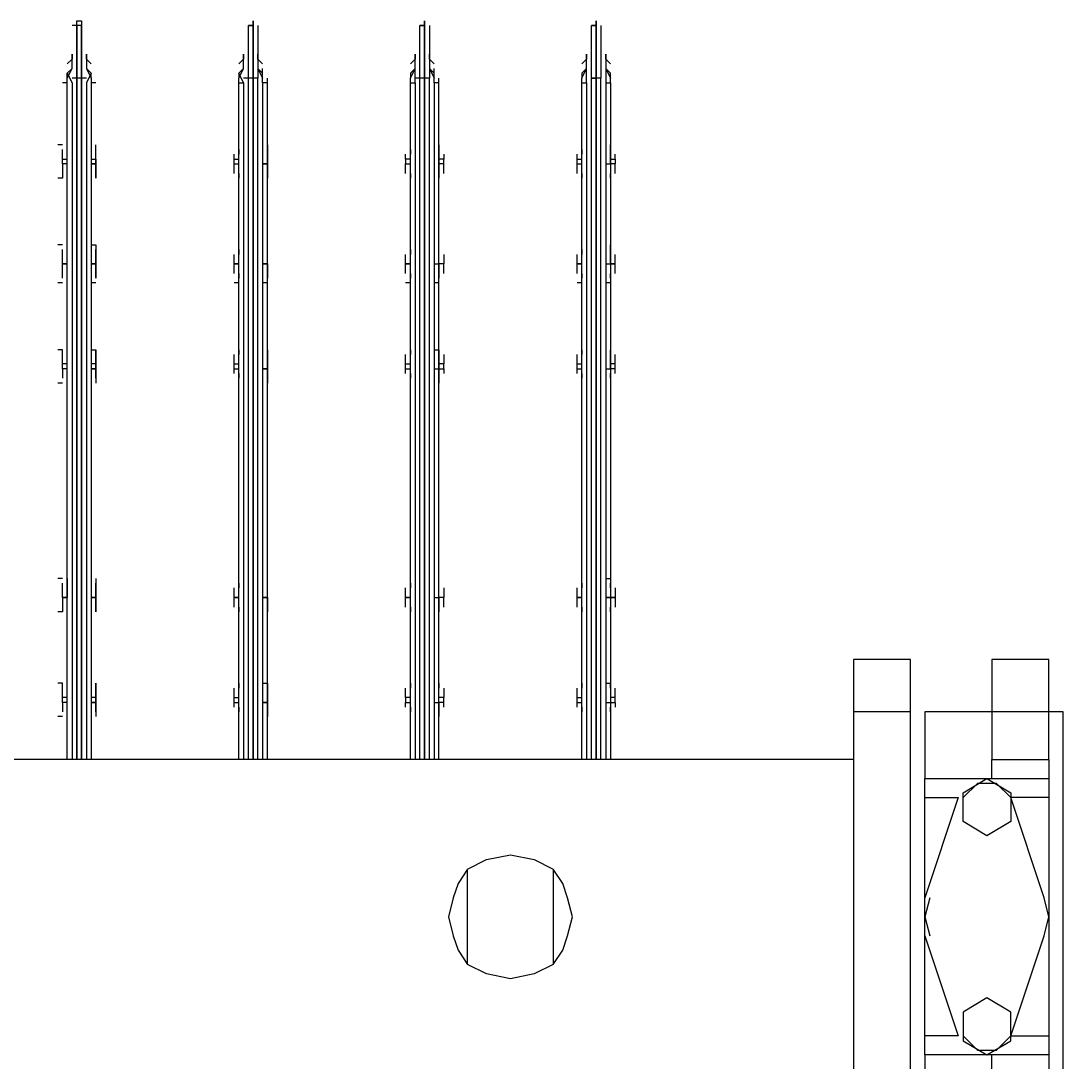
# Model space of a CAD drawing. Header units: metres. Extents: x 531759 to 532310, y 2675082 to 2675319.
# Drawn here: x 532024.0543 to 532024.3569, y 2675220.6573 to 2675220.9595 of the extents above; entities that cross this region are included whole.
import ezdxf

# ---------------------------------------------------------------- set-up
doc = ezdxf.new("R2010")
doc.units = ezdxf.units.M
doc.header["$MEASUREMENT"] = 0
doc.layers.add('IDT', color=7, linetype='Continuous')

# ---------------------------------------------------------------- blocks, each defined once
blk = doc.blocks.new('IDT')
at = {"layer": 'IDT', "color": 0, "lineweight": 25}
for p, q in [((16.57443, 14.61888), (16.57443, 14.49993)), ((16.61455, 14.59951), (16.61455, 14.61888)), ((16.6187, 14.61888), (16.6187, 14.49993)), ((16.63529, 14.49993), (16.63529, 14.61888)), ((16.57858, 14.59951), (16.57858, 14.60366)), ((16.59518, 14.60366), (16.59518, 14.59951)), ((16.57858, 14.59398), (16.57858, 14.59951)), ((16.57858, 14.59951), (16.61455, 14.59951)), ((16.59656, 14.59951), (16.58965, 14.59537)), ((16.60348, 14.59537), (16.59656, 14.59951)), ((16.61455, 14.59951), (16.61455, 14.59398)), ((16.5938, 14.59813), (16.58965, 14.59398)), ((16.59933, 14.59813), (16.5938, 14.59813)), ((16.60348, 14.59398), (16.59933, 14.59813)), ((16.57858, 14.5594), (16.57858, 14.59398)), ((16.58965, 14.59398), (16.57858, 14.59398)), ((16.58965, 14.59398), (16.57997, 14.56494)), ((16.58965, 14.59537), (16.58965, 14.58707)), ((16.60348, 14.58707), (16.60348, 14.59537)), ((16.61455, 14.56494), (16.60486, 14.59398)), ((16.60486, 14.59398), (16.61455, 14.59398)), ((16.61455, 14.59398), (16.61455, 14.5594)), ((16.58965, 14.58707), (16.59656, 14.58292)), ((16.59656, 14.58292), (16.60348, 14.58707)), ((16.72243, 14.57324), (16.72796, 14.576)), ((16.72796, 14.576), (16.73488, 14.57738)), ((16.73488, 14.57738), (16.7418, 14.576)), ((16.7418, 14.576), (16.74733, 14.57324)), ((16.72243, 14.57324), (16.71967, 14.56909)), ((16.72243, 14.54557), (16.72243, 14.57324)), ((16.74733, 14.57324), (16.74733, 14.54557)), ((16.75009, 14.56909), (16.74733, 14.57324)), ((16.71967, 14.56909), (16.71828, 14.56494)), ((16.75148, 14.56494), (16.75009, 14.56909)), ((16.57997, 14.56494), (16.57858, 14.5594)), ((16.61455, 14.5594), (16.61316, 14.56494)), ((16.71828, 14.56494), (16.7169, 14.5594)), ((16.75286, 14.5594), (16.75148, 14.56494)), ((16.57858, 14.52482), (16.57858, 14.5594)), ((16.57858, 14.5594), (16.57997, 14.55387)), ((16.61316, 14.55387), (16.61455, 14.5594)), ((16.61455, 14.5594), (16.61455, 14.52482)), ((16.7169, 14.5594), (16.71828, 14.55387)), ((16.75148, 14.55387), (16.75286, 14.5594)), ((16.57997, 14.55387), (16.58965, 14.52482)), ((16.60486, 14.52482), (16.61455, 14.55387)), ((16.71828, 14.55387), (16.71967, 14.54972)), ((16.75009, 14.54972), (16.75148, 14.55387)), ((16.71967, 14.54972), (16.72243, 14.54557)), ((16.74733, 14.54557), (16.75009, 14.54972)), ((16.72796, 14.54281), (16.72243, 14.54557)), ((16.74733, 14.54557), (16.7418, 14.54281)), ((16.73488, 14.54142), (16.72796, 14.54281)), ((16.7418, 14.54281), (16.73488, 14.54142)), ((16.58965, 14.53174), (16.59656, 14.53589)), ((16.59656, 14.53589), (16.60348, 14.53174)), ((16.58965, 14.52344), (16.58965, 14.53174)), ((16.60348, 14.53174), (16.60348, 14.52344)), ((16.57858, 14.51929), (16.57858, 14.52482)), ((16.57858, 14.52482), (16.58965, 14.52482)), ((16.58965, 14.52482), (16.5938, 14.52068)), ((16.59656, 14.51929), (16.58965, 14.52344)), ((16.60348, 14.52344), (16.59656, 14.51929)), ((16.59933, 14.52068), (16.60348, 14.52482)), ((16.61455, 14.52482), (16.60486, 14.52482)), ((16.61455, 14.52482), (16.61455, 14.51929)), ((16.5938, 14.52068), (16.59933, 14.52068)), ((16.61455, 14.51929), (16.57858, 14.51929)), ((16.57858, 14.51376), (16.57858, 14.51929)), ((16.59518, 14.51929), (16.59518, 14.51376)), ((16.61455, 14.49993), (16.61455, 14.51929)), ((16.59518, 14.51376), (16.57858, 14.51376)), ((16.57858, 14.51376), (16.57858, 14.49993)), ((16.59518, 14.49993), (16.59518, 14.51376)), ((16.63529, 14.51376), (17.21622, 14.51376)), ((16.70583, 14.31735), (16.70583, 14.51376)), ((16.70722, 14.31735), (16.70722, 14.51376)), ((16.7086, 14.51376), (16.7086, 14.31597)), ((16.70998, 14.31597), (16.70998, 14.51376)), ((16.70998, 14.51376), (16.70998, 14.31597)), ((16.71137, 14.51376), (16.71137, 14.31597)), ((16.71275, 14.31735), (16.71275, 14.51376)), ((16.71413, 14.51376), (16.71413, 14.31735)), ((16.75563, 14.51376), (16.75563, 14.31735)), ((16.75701, 14.31735), (16.75701, 14.51376)), ((16.75839, 14.51376), (16.75839, 14.31597)), ((16.75978, 14.51376), (16.75978, 14.31597)), ((16.75978, 14.31597), (16.75978, 14.51376)), ((16.76116, 14.51376), (16.76116, 14.31597)), ((16.76254, 14.31735), (16.76254, 14.51376)), ((16.76393, 14.51376), (16.76393, 14.31735)), ((16.80542, 14.51376), (16.80542, 14.31735)), ((16.8068, 14.31735), (16.8068, 14.51376)), ((16.80819, 14.51376), (16.80819, 14.31597)), ((16.80957, 14.51376), (16.80957, 14.31597)), ((16.80957, 14.31597), (16.80957, 14.51376)), ((16.81095, 14.51376), (16.81095, 14.31597)), ((16.81234, 14.31735), (16.81234, 14.51376)), ((16.81372, 14.51376), (16.81372, 14.31735)), ((16.8566, 14.31735), (16.8566, 14.51376)), ((16.85798, 14.31735), (16.85798, 14.51376)), ((16.85936, 14.31597), (16.85936, 14.51376)), ((16.85936, 14.51376), (16.85936, 14.31597)), ((16.86075, 14.31597), (16.86075, 14.51376)), ((16.86075, 14.51376), (16.86075, 14.31597)), ((16.86213, 14.31735), (16.86213, 14.51376)), ((16.86351, 14.51376), (16.86351, 14.31735)), ((16.57443, 14.49993), (16.57858, 14.49993)), ((16.57858, 14.49993), (16.59518, 14.49993)), ((16.57858, 14.49993), (16.57858, 14.48471)), ((16.59518, 14.48471), (16.59518, 14.49993)), ((16.59518, 14.49993), (16.61455, 14.49993)), ((16.6187, 14.49993), (16.63529, 14.49993)), ((16.6187, 14.49993), (16.6187, 14.48471)), ((16.63529, 14.48471), (16.63529, 14.49993)), ((16.70583, 14.49716), (16.70583, 14.50131)), ((16.70583, 14.49993), (16.70583, 14.49855)), ((16.71413, 14.50131), (16.71413, 14.49578)), ((16.71413, 14.49855), (16.71413, 14.49993)), ((16.75563, 14.49716), (16.75563, 14.50131)), ((16.75563, 14.49993), (16.75563, 14.49855)), ((16.76393, 14.50131), (16.76393, 14.49716)), ((16.76393, 14.49855), (16.76393, 14.49993)), ((16.80542, 14.49716), (16.80542, 14.50131)), ((16.80542, 14.49855), (16.80542, 14.49993)), ((16.81372, 14.50131), (16.81372, 14.49716)), ((16.81372, 14.49855), (16.81372, 14.49993)), ((16.85521, 14.49716), (16.85521, 14.50131)), ((16.85521, 14.49993), (16.85521, 14.49855)), ((16.86351, 14.50131), (16.86351, 14.49578)), ((16.8649, 14.50131), (16.86628, 14.50131)), ((16.8649, 14.49855), (16.8649, 14.49993)), ((16.70445, 14.49716), (16.70445, 14.49855)), ((16.70583, 14.49716), (16.70445, 14.49716)), ((16.70445, 14.49716), (16.70445, 14.49578)), ((16.70722, 14.49716), (16.70583, 14.49716)), ((16.70583, 14.49578), (16.70583, 14.49716)), ((16.71552, 14.49716), (16.71413, 14.49716)), ((16.71552, 14.49855), (16.71552, 14.49716)), ((16.71552, 14.49716), (16.71552, 14.49578)), ((16.75424, 14.49855), (16.75424, 14.49716)), ((16.75424, 14.49716), (16.75563, 14.49716)), ((16.75424, 14.49716), (16.75424, 14.49578)), ((16.75701, 14.49716), (16.75563, 14.49716)), ((16.75563, 14.49716), (16.75563, 14.49578)), ((16.76393, 14.49716), (16.76393, 14.49163)), ((16.76531, 14.49716), (16.76393, 14.49716)), ((16.76531, 14.49855), (16.76531, 14.49716)), ((16.76531, 14.49578), (16.76531, 14.49716)), ((16.80542, 14.49716), (16.80542, 14.49855)), ((16.80542, 14.49578), (16.80542, 14.49716)), ((16.80542, 14.49716), (16.8068, 14.49716)), ((16.8068, 14.49716), (16.80542, 14.49716)), ((16.80542, 14.49578), (16.80542, 14.49716)), ((16.81372, 14.49716), (16.81372, 14.49578)), ((16.8151, 14.49716), (16.81372, 14.49716)), ((16.8151, 14.49855), (16.8151, 14.49716)), ((16.8151, 14.49716), (16.8151, 14.49578)), ((16.85521, 14.49855), (16.85521, 14.49716)), ((16.85521, 14.49578), (16.85521, 14.49716)), ((16.85521, 14.49716), (16.8566, 14.49716)), ((16.8566, 14.49716), (16.85521, 14.49716)), ((16.85521, 14.49716), (16.85521, 14.49578)), ((16.86351, 14.49716), (16.8649, 14.49716)), ((16.8649, 14.49716), (16.8649, 14.49855)), ((16.8649, 14.49716), (16.8649, 14.49578)), ((16.70445, 14.49578), (16.70583, 14.49578)), ((16.70445, 14.49578), (16.70445, 14.49301)), ((16.70583, 14.49163), (16.70583, 14.49578)), ((16.70583, 14.49301), (16.70583, 14.49163)), ((16.71413, 14.49578), (16.71413, 14.49163)), ((16.71552, 14.49578), (16.71413, 14.49578)), ((16.71413, 14.49163), (16.71413, 14.49301)), ((16.71552, 14.49578), (16.71552, 14.49301)), ((16.75424, 14.49301), (16.75424, 14.49578)), ((16.75424, 14.49578), (16.75563, 14.49578)), ((16.75563, 14.49578), (16.75563, 14.49163)), ((16.75563, 14.49163), (16.75563, 14.49301)), ((16.76393, 14.49578), (16.76531, 14.49578)), ((16.76393, 14.49163), (16.76393, 14.49301)), ((16.76531, 14.49578), (16.76531, 14.49301)), ((16.80542, 14.49301), (16.80542, 14.49578)), ((16.80542, 14.49163), (16.80542, 14.49578)), ((16.80542, 14.49163), (16.80542, 14.49301)), ((16.81372, 14.49578), (16.81372, 14.49163)), ((16.8151, 14.49578), (16.81372, 14.49578)), ((16.81372, 14.49163), (16.81372, 14.49301)), ((16.8151, 14.49578), (16.8151, 14.49301)), ((16.85521, 14.49578), (16.85521, 14.49163)), ((16.85521, 14.49301), (16.85521, 14.49578)), ((16.85521, 14.49578), (16.8566, 14.49578)), ((16.85521, 14.49163), (16.85521, 14.49301)), ((16.86351, 14.49578), (16.86351, 14.49163)), ((16.86351, 14.49578), (16.8649, 14.49578)), ((16.8649, 14.49578), (16.8649, 14.49301)), ((16.8649, 14.49301), (16.8649, 14.49163)), ((16.70722, 14.49163), (16.70583, 14.49163)), ((16.8068, 14.49163), (16.80542, 14.49163)), ((16.8649, 14.49163), (16.86628, 14.49163)), ((16.57858, 14.48471), (16.59518, 14.48471)), ((16.6187, 14.48471), (16.63529, 14.48471)), ((16.70445, 14.46673), (16.70445, 14.4695)), ((16.70583, 14.46673), (16.70583, 14.47088)), ((16.70583, 14.47088), (16.70583, 14.4695)), ((16.71413, 14.4695), (16.71413, 14.47088)), ((16.71413, 14.47088), (16.71413, 14.46673)), ((16.71552, 14.4695), (16.71552, 14.46673)), ((16.75424, 14.4695), (16.75424, 14.46673)), ((16.75563, 14.46673), (16.75563, 14.47088)), ((16.75563, 14.47088), (16.75563, 14.4695)), ((16.76393, 14.4695), (16.76393, 14.47088)), ((16.76393, 14.47088), (16.76393, 14.46673)), ((16.76531, 14.4695), (16.76531, 14.46673)), ((16.80542, 14.46673), (16.80542, 14.47088)), ((16.80542, 14.47088), (16.80542, 14.4695)), ((16.80542, 14.4695), (16.80542, 14.46673)), ((16.81372, 14.4695), (16.81372, 14.47088)), ((16.81372, 14.47088), (16.81372, 14.46673)), ((16.8151, 14.4695), (16.8151, 14.46673)), ((16.85521, 14.4695), (16.85521, 14.47088)), ((16.85521, 14.47088), (16.85521, 14.46673)), ((16.85521, 14.46673), (16.85521, 14.4695)), ((16.86351, 14.47088), (16.86351, 14.46673)), ((16.8649, 14.4695), (16.8649, 14.47088)), ((16.8649, 14.47088), (16.86628, 14.47088)), ((16.8649, 14.46673), (16.8649, 14.4695)), ((16.70445, 14.46397), (16.70445, 14.46673)), ((16.70445, 14.46673), (16.70583, 14.46673)), ((16.70583, 14.46673), (16.70445, 14.46673)), ((16.70583, 14.46673), (16.70722, 14.46673)), ((16.70722, 14.46673), (16.70583, 14.46673)), ((16.70583, 14.4612), (16.70583, 14.46673)), ((16.71413, 14.46673), (16.71413, 14.4612)), ((16.71552, 14.46673), (16.71413, 14.46673)), ((16.71413, 14.46673), (16.71552, 14.46673)), ((16.71552, 14.46673), (16.71552, 14.46397)), ((16.75424, 14.46673), (16.75563, 14.46673)), ((16.75424, 14.46397), (16.75424, 14.46673)), ((16.75424, 14.46673), (16.75563, 14.46673)), ((16.75701, 14.46673), (16.75563, 14.46673)), ((16.75563, 14.46673), (16.75563, 14.4612)), ((16.76393, 14.46673), (16.76393, 14.4612)), ((16.76531, 14.46673), (16.76393, 14.46673)), ((16.76393, 14.46673), (16.76531, 14.46673)), ((16.76531, 14.46673), (16.76531, 14.46397)), ((16.8068, 14.46673), (16.80542, 14.46673)), ((16.80542, 14.46673), (16.8068, 14.46673)), ((16.8068, 14.46673), (16.80542, 14.46673)), ((16.80542, 14.46673), (16.80542, 14.4612)), ((16.80542, 14.46673), (16.80542, 14.46397)), ((16.81372, 14.46673), (16.81372, 14.4612)), ((16.8151, 14.46673), (16.81372, 14.46673)), ((16.81372, 14.46673), (16.8151, 14.46673)), ((16.8151, 14.46673), (16.81372, 14.46673)), ((16.8151, 14.46673), (16.8151, 14.46397)), ((16.85521, 14.4612), (16.85521, 14.46673)), ((16.85521, 14.46673), (16.8566, 14.46673)), ((16.8566, 14.46673), (16.85521, 14.46673)), ((16.85521, 14.46673), (16.8566, 14.46673)), ((16.8566, 14.46673), (16.85521, 14.46673)), ((16.85521, 14.46673), (16.85521, 14.46397)), ((16.86351, 14.4612), (16.86351, 14.46673)), ((16.86351, 14.46673), (16.8649, 14.46673)), ((16.86351, 14.46673), (16.8649, 14.46673)), ((16.8649, 14.46673), (16.86351, 14.46673)), ((16.8649, 14.46673), (16.8649, 14.46397)), ((16.70583, 14.46397), (16.70583, 14.46258)), ((16.71413, 14.46258), (16.71413, 14.46397)), ((16.75563, 14.46397), (16.75563, 14.46258)), ((16.76393, 14.46258), (16.76393, 14.46397)), ((16.80542, 14.46397), (16.80542, 14.46258)), ((16.81372, 14.46258), (16.81372, 14.46397)), ((16.85521, 14.46397), (16.85521, 14.46258)), ((16.8649, 14.46397), (16.8649, 14.46258)), ((16.70722, 14.4612), (16.70583, 14.4612)), ((16.8649, 14.4612), (16.86628, 14.4612)), ((16.70583, 14.40034), (16.70583, 14.40449)), ((16.70583, 14.40311), (16.70583, 14.40172)), ((16.71413, 14.40449), (16.71413, 14.40034)), ((16.71413, 14.40172), (16.71413, 14.40311)), ((16.75563, 14.40034), (16.75563, 14.40449)), ((16.75563, 14.40311), (16.75563, 14.40172)), ((16.76393, 14.40449), (16.76393, 14.40034)), ((16.76393, 14.40172), (16.76393, 14.40311)), ((16.80542, 14.40034), (16.80542, 14.40449)), ((16.80542, 14.40311), (16.80542, 14.40172)), ((16.81372, 14.40449), (16.81372, 14.40034)), ((16.81372, 14.40172), (16.81372, 14.40311)), ((16.85521, 14.40034), (16.85521, 14.40449)), ((16.85521, 14.40311), (16.85521, 14.40172)), ((16.86351, 14.40449), (16.86351, 14.40034)), ((16.8649, 14.40449), (16.86628, 14.40449)), ((16.8649, 14.40172), (16.8649, 14.40311)), ((16.70445, 14.40172), (16.70445, 14.40034)), ((16.70445, 14.40034), (16.70583, 14.40034)), ((16.70445, 14.40034), (16.70445, 14.39896)), ((16.70722, 14.40034), (16.70583, 14.40034)), ((16.70583, 14.40034), (16.70583, 14.39481)), ((16.71413, 14.40034), (16.71413, 14.39481)), ((16.71552, 14.40034), (16.71413, 14.40034)), ((16.71552, 14.40172), (16.71552, 14.40034)), ((16.71552, 14.40034), (16.71552, 14.39896)), ((16.75424, 14.40034), (16.75424, 14.40172)), ((16.75563, 14.40034), (16.75424, 14.40034)), ((16.75424, 14.40034), (16.75424, 14.39896)), ((16.75701, 14.40034), (16.75563, 14.40034)), ((16.75563, 14.39896), (16.75563, 14.40034)), ((16.76393, 14.40034), (16.76393, 14.39896)), ((16.76531, 14.40034), (16.76393, 14.40034)), ((16.76531, 14.40172), (16.76531, 14.40034)), ((16.76531, 14.40034), (16.76531, 14.39896)), ((16.80542, 14.40172), (16.80542, 14.40034)), ((16.80542, 14.40034), (16.80542, 14.39481)), ((16.80542, 14.39896), (16.80542, 14.40034)), ((16.80542, 14.40034), (16.8068, 14.40034)), ((16.8068, 14.40034), (16.80542, 14.40034)), ((16.81372, 14.40034), (16.81372, 14.39896)), ((16.8151, 14.40034), (16.81372, 14.40034)), ((16.8151, 14.40172), (16.8151, 14.40034)), ((16.8151, 14.40034), (16.8151, 14.39896)), ((16.85521, 14.40172), (16.85521, 14.40034)), ((16.85521, 14.40034), (16.85521, 14.39896)), ((16.85521, 14.39896), (16.85521, 14.40034)), ((16.85521, 14.40034), (16.8566, 14.40034)), ((16.8566, 14.40034), (16.85521, 14.40034)), ((16.86351, 14.40034), (16.86351, 14.39896)), ((16.86351, 14.40034), (16.8649, 14.40034)), ((16.8649, 14.40034), (16.8649, 14.40172)), ((16.8649, 14.40034), (16.8649, 14.39896)), ((16.70445, 14.39896), (16.70583, 14.39896)), ((16.70445, 14.39896), (16.70445, 14.39619)), ((16.70583, 14.39481), (16.70583, 14.39619)), ((16.71552, 14.39896), (16.71413, 14.39896)), ((16.71413, 14.39481), (16.71413, 14.39619)), ((16.71552, 14.39896), (16.71552, 14.39619)), ((16.75424, 14.39619), (16.75424, 14.39896)), ((16.75424, 14.39896), (16.75563, 14.39896)), ((16.75563, 14.39481), (16.75563, 14.39896)), ((16.75563, 14.39619), (16.75563, 14.39481)), ((16.76393, 14.39896), (16.76393, 14.39481)), ((16.76531, 14.39896), (16.76393, 14.39896)), ((16.76393, 14.39481), (16.76393, 14.39619)), ((16.76531, 14.39896), (16.76531, 14.39619)), ((16.80542, 14.39619), (16.80542, 14.39896)), ((16.80542, 14.39481), (16.80542, 14.39619)), ((16.81372, 14.39896), (16.81372, 14.39481)), ((16.8151, 14.39896), (16.81372, 14.39896)), ((16.81372, 14.39481), (16.81372, 14.39619)), ((16.8151, 14.39896), (16.8151, 14.39619)), ((16.85521, 14.39481), (16.85521, 14.39896)), ((16.85521, 14.39896), (16.8566, 14.39896)), ((16.85521, 14.39896), (16.85521, 14.39619)), ((16.85521, 14.39619), (16.85521, 14.39481)), ((16.86351, 14.39896), (16.86351, 14.39481)), ((16.86351, 14.39896), (16.8649, 14.39896)), ((16.8649, 14.39896), (16.8649, 14.39619)), ((16.8649, 14.39619), (16.8649, 14.39481)), ((16.75701, 14.39481), (16.75563, 14.39481)), ((16.8566, 14.39481), (16.85521, 14.39481)), ((16.8649, 14.39481), (16.86628, 14.39481)), ((16.70583, 14.37544), (16.70722, 14.37544)), ((16.71413, 14.37544), (16.71552, 14.37544)), ((16.75563, 14.37544), (16.75701, 14.37544)), ((16.76393, 14.37544), (16.76531, 14.37544)), ((16.80542, 14.37544), (16.8068, 14.37544)), ((16.81372, 14.37544), (16.8151, 14.37544)), ((16.85521, 14.37544), (16.8566, 14.37544)), ((16.8649, 14.37544), (16.86628, 14.37544)), ((16.70445, 14.37268), (16.70445, 14.36991)), ((16.70583, 14.36991), (16.70583, 14.37406)), ((16.70583, 14.37406), (16.70583, 14.37268)), ((16.71413, 14.37268), (16.71413, 14.37406)), ((16.71413, 14.37406), (16.71413, 14.36991)), ((16.71552, 14.37268), (16.71552, 14.36991)), ((16.75424, 14.37268), (16.75424, 14.36991)), ((16.75563, 14.36991), (16.75563, 14.37406)), ((16.75563, 14.37406), (16.75563, 14.37268)), ((16.76393, 14.37268), (16.76393, 14.37406)), ((16.76393, 14.37406), (16.76393, 14.36991)), ((16.76531, 14.37268), (16.76531, 14.36991)), ((16.80542, 14.36991), (16.80542, 14.37406)), ((16.80542, 14.37406), (16.80542, 14.37268)), ((16.80542, 14.37268), (16.80542, 14.36991)), ((16.81372, 14.37268), (16.81372, 14.37406)), ((16.81372, 14.37406), (16.81372, 14.36991)), ((16.8151, 14.37268), (16.8151, 14.36991)), ((16.85521, 14.36991), (16.85521, 14.37406)), ((16.85521, 14.37406), (16.85521, 14.37268)), ((16.85521, 14.37268), (16.85521, 14.36991)), ((16.86351, 14.37406), (16.86351, 14.36991)), ((16.8649, 14.37406), (16.8649, 14.37268)), ((16.8649, 14.37268), (16.8649, 14.36991)), ((16.70445, 14.36991), (16.70445, 14.36715)), ((16.70583, 14.36991), (16.70445, 14.36991)), ((16.70445, 14.36991), (16.70583, 14.36991)), ((16.70722, 14.36991), (16.70583, 14.36991)), ((16.70583, 14.36991), (16.70583, 14.36438)), ((16.71413, 14.36991), (16.71413, 14.36438)), ((16.71552, 14.36991), (16.71413, 14.36991)), ((16.71413, 14.36991), (16.71552, 14.36991)), ((16.71552, 14.36991), (16.71552, 14.36715)), ((16.75424, 14.36991), (16.75563, 14.36991)), ((16.75424, 14.36715), (16.75424, 14.36991)), ((16.75424, 14.36991), (16.75563, 14.36991)), ((16.75701, 14.36991), (16.75563, 14.36991)), ((16.75563, 14.36991), (16.75563, 14.36438)), ((16.76393, 14.36991), (16.76393, 14.36438)), ((16.76531, 14.36991), (16.76393, 14.36991)), ((16.76393, 14.36991), (16.76531, 14.36991)), ((16.76531, 14.36991), (16.76531, 14.36715)), ((16.8068, 14.36991), (16.80542, 14.36991)), ((16.80542, 14.36991), (16.8068, 14.36991)), ((16.8068, 14.36991), (16.80542, 14.36991)), ((16.80542, 14.36991), (16.80542, 14.36438)), ((16.80542, 14.36991), (16.80542, 14.36715)), ((16.81372, 14.36991), (16.8151, 14.36991)), ((16.8151, 14.36991), (16.81372, 14.36991)), ((16.81372, 14.36991), (16.81372, 14.36438)), ((16.81372, 14.36991), (16.8151, 14.36991)), ((16.8151, 14.36991), (16.8151, 14.36715)), ((16.85521, 14.36438), (16.85521, 14.36991)), ((16.85521, 14.36991), (16.8566, 14.36991)), ((16.8566, 14.36991), (16.85521, 14.36991)), ((16.85521, 14.36991), (16.8566, 14.36991)), ((16.8566, 14.36991), (16.85521, 14.36991)), ((16.85521, 14.36991), (16.8566, 14.36991)), ((16.85521, 14.36991), (16.85521, 14.36715)), ((16.86351, 14.36991), (16.86351, 14.36438)), ((16.8649, 14.36991), (16.86351, 14.36991)), ((16.86351, 14.36991), (16.8649, 14.36991)), ((16.86351, 14.36991), (16.8649, 14.36991)), ((16.8649, 14.36991), (16.8649, 14.36715)), ((16.70583, 14.36715), (16.70583, 14.36576)), ((16.71413, 14.36576), (16.71413, 14.36715)), ((16.75563, 14.36715), (16.75563, 14.36576)), ((16.76393, 14.36576), (16.76393, 14.36715)), ((16.80542, 14.36715), (16.80542, 14.36576)), ((16.81372, 14.36576), (16.81372, 14.36715)), ((16.85521, 14.36715), (16.85521, 14.36576)), ((16.8649, 14.36715), (16.8649, 14.36576)), ((16.8566, 14.36438), (16.85521, 14.36438)), ((16.8649, 14.36438), (16.86628, 14.36438)), ((16.70583, 14.34087), (16.70583, 14.34502)), ((16.70583, 14.34502), (16.70583, 14.34363)), ((16.71413, 14.34363), (16.71413, 14.34502)), ((16.71413, 14.34502), (16.71413, 14.34087)), ((16.75563, 14.34087), (16.75563, 14.34502)), ((16.75563, 14.34502), (16.75563, 14.34363)), ((16.76393, 14.34363), (16.76393, 14.34502)), ((16.76393, 14.34502), (16.76393, 14.34087)), ((16.80542, 14.34087), (16.80542, 14.34502)), ((16.80542, 14.34502), (16.80542, 14.34363)), ((16.81372, 14.34363), (16.81372, 14.34502)), ((16.81372, 14.34502), (16.81372, 14.34087)), ((16.85521, 14.34363), (16.85521, 14.34502)), ((16.85521, 14.34502), (16.85521, 14.34087)), ((16.86351, 14.34502), (16.86351, 14.34087)), ((16.8649, 14.34363), (16.8649, 14.34502)), ((16.8649, 14.34502), (16.86628, 14.34502)), ((16.70445, 14.34363), (16.70445, 14.34087)), ((16.71552, 14.34363), (16.71552, 14.34087)), ((16.75424, 14.34363), (16.75424, 14.34087)), ((16.76531, 14.34363), (16.76531, 14.34087)), ((16.80542, 14.34363), (16.80542, 14.34087)), ((16.8151, 14.34363), (16.8151, 14.34087)), ((16.85521, 14.34087), (16.85521, 14.34363)), ((16.8649, 14.34087), (16.8649, 14.34363)), ((16.70445, 14.33948), (16.70445, 14.34087)), ((16.70445, 14.34087), (16.70583, 14.34087)), ((16.70583, 14.33948), (16.70445, 14.33948)), ((16.70445, 14.33948), (16.70445, 14.3381)), ((16.70722, 14.34087), (16.70583, 14.34087)), ((16.70583, 14.34087), (16.70583, 14.33948)), ((16.70583, 14.33948), (16.70583, 14.33533)), ((16.71413, 14.34087), (16.71413, 14.33948)), ((16.71552, 14.34087), (16.71413, 14.34087)), ((16.71413, 14.33948), (16.71413, 14.33533)), ((16.71552, 14.33948), (16.71413, 14.33948)), ((16.71552, 14.34087), (16.71552, 14.33948)), ((16.71552, 14.33948), (16.71552, 14.3381)), ((16.75424, 14.34087), (16.75563, 14.34087)), ((16.75424, 14.34087), (16.75424, 14.33948)), ((16.75424, 14.3381), (16.75424, 14.33948)), ((16.75424, 14.33948), (16.75563, 14.33948)), ((16.75563, 14.33948), (16.75563, 14.34087)), ((16.75563, 14.33533), (16.75563, 14.33948)), ((16.76393, 14.34087), (16.76393, 14.33533)), ((16.76531, 14.34087), (16.76393, 14.34087)), ((16.76393, 14.33948), (16.76531, 14.33948)), ((16.76531, 14.33948), (16.76531, 14.34087)), ((16.76531, 14.33948), (16.76531, 14.3381)), ((16.80542, 14.34087), (16.8068, 14.34087)), ((16.8068, 14.34087), (16.80542, 14.34087)), ((16.80542, 14.33948), (16.80542, 14.34087)), ((16.80542, 14.34087), (16.80542, 14.33948)), ((16.80542, 14.33533), (16.80542, 14.33948)), ((16.80542, 14.33948), (16.80542, 14.3381)), ((16.81372, 14.34087), (16.81372, 14.33948)), ((16.8151, 14.34087), (16.81372, 14.34087)), ((16.81372, 14.33948), (16.81372, 14.33533)), ((16.8151, 14.33948), (16.81372, 14.33948)), ((16.8151, 14.34087), (16.8151, 14.33948)), ((16.8151, 14.33948), (16.8151, 14.3381)), ((16.85521, 14.33948), (16.85521, 14.34087)), ((16.85521, 14.34087), (16.8566, 14.34087)), ((16.8566, 14.34087), (16.85521, 14.34087)), ((16.85521, 14.34087), (16.85521, 14.33948)), ((16.8566, 14.33948), (16.85521, 14.33948)), ((16.85521, 14.33948), (16.85521, 14.33533)), ((16.85521, 14.33948), (16.85521, 14.3381)), ((16.86351, 14.34087), (16.8649, 14.34087)), ((16.86351, 14.34087), (16.86351, 14.33948)), ((16.86351, 14.33948), (16.86351, 14.33533)), ((16.8649, 14.33948), (16.86351, 14.33948)), ((16.8649, 14.34087), (16.8649, 14.33948)), ((16.8649, 14.33948), (16.8649, 14.3381)), ((16.70583, 14.3381), (16.70583, 14.33672)), ((16.71413, 14.33672), (16.71413, 14.3381)), ((16.75563, 14.3381), (16.75563, 14.33672)), ((16.76393, 14.33672), (16.76393, 14.3381)), ((16.80542, 14.3381), (16.80542, 14.33672)), ((16.81372, 14.33672), (16.81372, 14.3381)), ((16.85521, 14.3381), (16.85521, 14.33672)), ((16.8649, 14.3381), (16.8649, 14.33672)), ((16.8649, 14.33533), (16.86628, 14.33533)), ((16.70722, 14.31735), (16.70583, 14.31735)), ((16.70583, 14.31735), (16.70583, 14.31597)), ((16.70722, 14.3132), (16.70722, 14.31735)), ((16.71413, 14.31735), (16.71275, 14.31735)), ((16.71275, 14.31735), (16.71275, 14.3132)), ((16.71413, 14.31735), (16.71413, 14.31597)), ((16.75563, 14.31735), (16.75701, 14.31735)), ((16.75563, 14.31735), (16.75563, 14.31597)), ((16.75701, 14.31735), (16.75701, 14.3132)), ((16.76393, 14.31735), (16.76254, 14.31735)), ((16.76254, 14.31735), (16.76254, 14.3132)), ((16.76393, 14.31735), (16.76393, 14.31597)), ((16.80542, 14.31735), (16.8068, 14.31735)), ((16.80542, 14.31735), (16.80542, 14.31597)), ((16.8068, 14.31735), (16.8068, 14.3132)), ((16.81372, 14.31735), (16.81234, 14.31735)), ((16.81234, 14.31735), (16.81372, 14.31459)), ((16.81372, 14.31735), (16.81372, 14.31597)), ((16.85521, 14.31735), (16.8566, 14.31735)), ((16.8566, 14.31597), (16.8566, 14.31735)), ((16.8566, 14.31459), (16.85798, 14.31735)), ((16.86351, 14.31459), (16.86213, 14.31735)), ((16.86351, 14.31735), (16.86351, 14.31597)), ((16.86351, 14.31735), (16.8649, 14.31735)), ((16.70722, 14.3132), (16.70583, 14.31597)), ((16.70583, 14.31597), (16.70583, 14.31459)), ((16.70583, 14.31459), (16.70722, 14.3132)), ((16.7086, 14.31597), (16.70998, 14.31597)), ((16.7086, 14.30075), (16.7086, 14.31597)), ((16.70998, 14.31597), (16.71137, 14.31597)), ((16.71137, 14.31597), (16.70998, 14.31597)), ((16.70998, 14.31597), (16.70998, 14.29937)), ((16.70998, 14.29937), (16.70998, 14.31597)), ((16.71137, 14.31597), (16.71137, 14.30075)), ((16.71413, 14.31597), (16.71275, 14.3132)), ((16.71275, 14.3132), (16.71413, 14.31459)), ((16.71413, 14.31459), (16.71413, 14.31597)), ((16.75839, 14.3132), (16.75701, 14.31597)), ((16.75701, 14.31597), (16.75701, 14.31459)), ((16.75701, 14.31459), (16.75839, 14.3132)), ((16.75839, 14.31597), (16.75978, 14.31597)), ((16.75839, 14.30075), (16.75839, 14.31597)), ((16.75978, 14.31597), (16.76116, 14.31597)), ((16.75978, 14.29937), (16.75978, 14.31597)), ((16.75978, 14.31597), (16.75978, 14.29937)), ((16.76116, 14.31597), (16.76116, 14.30075)), ((16.76116, 14.31597), (16.76254, 14.31597)), ((16.76393, 14.31597), (16.76254, 14.3132)), ((16.76254, 14.3132), (16.76393, 14.31459)), ((16.76393, 14.31459), (16.76393, 14.31597)), ((16.80819, 14.3132), (16.8068, 14.31597)), ((16.8068, 14.31597), (16.8068, 14.31459)), ((16.8068, 14.31459), (16.80819, 14.3132)), ((16.80819, 14.31597), (16.80957, 14.31597)), ((16.80819, 14.30075), (16.80819, 14.31597)), ((16.80957, 14.31597), (16.81095, 14.31597)), ((16.80957, 14.31597), (16.80957, 14.29937)), ((16.80957, 14.29937), (16.80957, 14.31597)), ((16.81095, 14.31597), (16.81095, 14.30075)), ((16.81095, 14.31597), (16.81234, 14.31597)), ((16.81372, 14.31597), (16.81234, 14.3132)), ((16.81372, 14.31459), (16.81234, 14.3132)), ((16.81234, 14.3132), (16.81372, 14.31459)), ((16.81372, 14.31459), (16.81372, 14.31597)), ((16.85798, 14.3132), (16.8566, 14.31597)), ((16.8566, 14.31597), (16.8566, 14.31459)), ((16.8566, 14.31459), (16.85798, 14.3132)), ((16.85798, 14.3132), (16.8566, 14.31459)), ((16.85798, 14.31597), (16.85936, 14.31597)), ((16.85936, 14.31597), (16.85936, 14.30075)), ((16.85936, 14.29937), (16.85936, 14.31597)), ((16.85936, 14.31597), (16.86075, 14.31597)), ((16.86075, 14.30075), (16.86075, 14.31597)), ((16.86075, 14.31597), (16.86213, 14.31597)), ((16.86075, 14.31597), (16.86075, 14.29937)), ((16.86351, 14.31597), (16.86213, 14.3132)), ((16.86351, 14.31459), (16.86213, 14.3132)), ((16.86213, 14.3132), (16.86351, 14.31459)), ((16.86351, 14.31597), (16.86351, 14.31459)), ((16.70583, 14.31182), (16.70722, 14.31044)), ((16.70722, 14.30905), (16.70722, 14.3132)), ((16.71275, 14.3132), (16.71275, 14.30905)), ((16.71275, 14.31044), (16.71413, 14.31182)), ((16.75701, 14.31182), (16.75839, 14.31044)), ((16.75839, 14.30905), (16.75839, 14.3132)), ((16.76254, 14.3132), (16.76254, 14.30905)), ((16.76254, 14.31044), (16.76393, 14.31182)), ((16.8068, 14.31182), (16.80819, 14.31044)), ((16.80819, 14.30905), (16.80819, 14.3132)), ((16.81234, 14.3132), (16.81234, 14.30905)), ((16.81234, 14.31044), (16.81372, 14.31182)), ((16.8566, 14.31182), (16.85798, 14.31044)), ((16.85798, 14.30905), (16.85798, 14.3132)), ((16.86213, 14.3132), (16.86213, 14.30905)), ((16.86213, 14.31044), (16.86351, 14.31182)), ((16.70722, 14.31044), (16.70722, 14.30905)), ((16.71275, 14.30905), (16.71275, 14.31044)), ((16.75839, 14.31044), (16.75839, 14.30905)), ((16.76254, 14.30905), (16.76254, 14.31044)), ((16.80819, 14.31044), (16.80819, 14.30905)), ((16.81234, 14.30905), (16.81234, 14.31044)), ((16.85798, 14.31044), (16.85798, 14.30905)), ((16.86213, 14.30905), (16.86213, 14.31044)), ((16.71137, 14.30075), (16.70998, 14.30075)), ((16.70998, 14.30075), (16.71137, 14.30075)), ((16.76116, 14.30075), (16.75978, 14.30075)), ((16.75978, 14.30075), (16.76116, 14.30075)), ((16.81095, 14.30075), (16.80957, 14.30075)), ((16.80957, 14.30075), (16.81095, 14.30075)), ((16.85936, 14.30075), (16.86075, 14.30075)), ((16.86075, 14.29937), (16.85936, 14.29937)), ((16.86075, 14.30075), (16.86213, 14.30075))]:
    blk.add_line(p, q, dxfattribs=at)

msp = doc.modelspace()

# ---------------------------------------------------------------- block references
at = {"layer": 'IDT', "color": 8, "rotation": 180}
msp.add_blockref('IDT', (532040.93128, 2675235.25885), dxfattribs=at)

doc.saveas('drawing.dxf')
